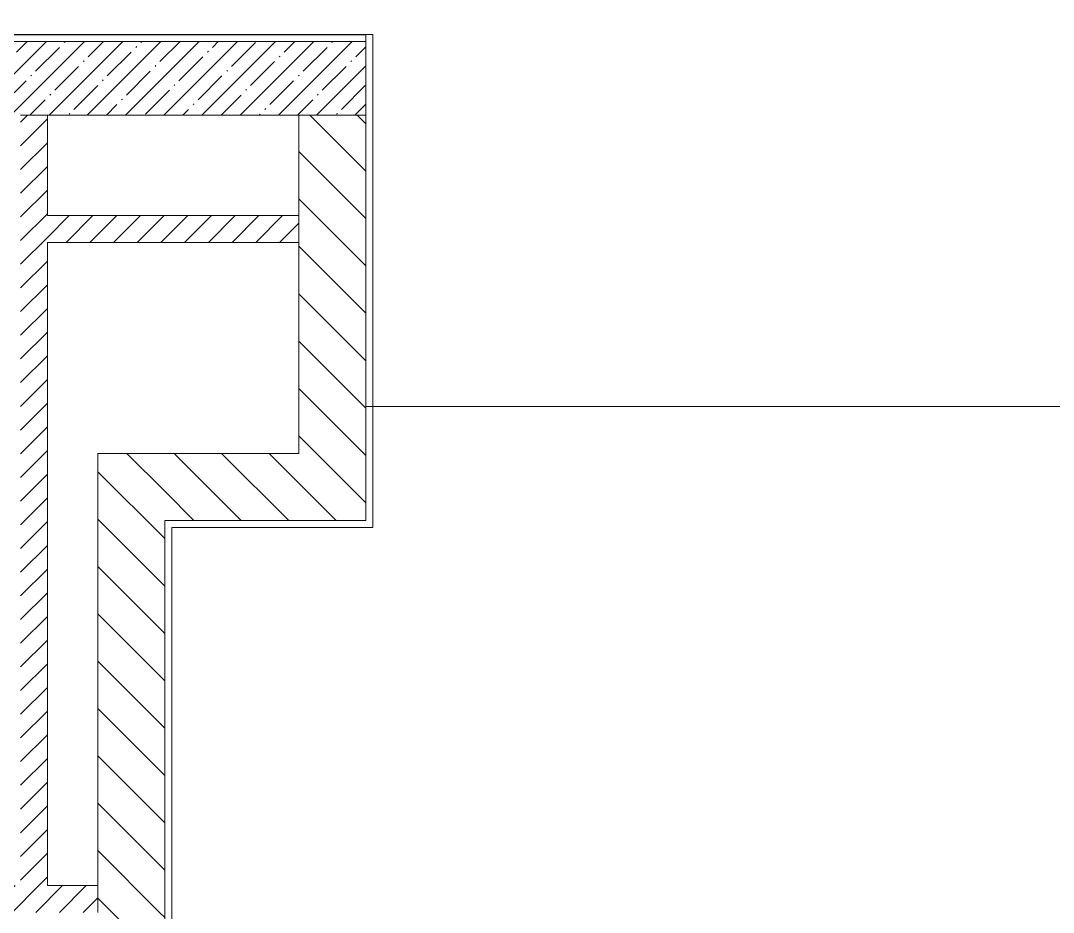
# Model space of a CAD drawing. Header units: millimetres. Extents: x -4029 to 232974, y -8553 to 104777.
# Drawn here: x 8680 to 11762, y 23150 to 25812 of the extents above; entities that cross this region are included whole.
import ezdxf

# ---------------------------------------------------------------- set-up
doc = ezdxf.new("R2010")
doc.units = ezdxf.units.MM
for name, color, linetype, lineweight in [('A-AREA-BNDY', 7, 'Continuous', 9), ('A-WALL-1', 7, 'Continuous', 13), ('I-WALL', 7, 'Continuous', 9)]:
    doc.layers.add(name, color=color, linetype=linetype, lineweight=lineweight)
doc.layers.add('A-FLOR-1', color=7, linetype='Continuous', lineweight=9, true_color=0xaaaaaa)
pattern_1 = [(45, (0, 0), (-35.35534, 35.35534), [])]
pattern_2 = [(135, (0, 0), (-70.71068, -70.71068), [])]

msp = doc.modelspace()

# ---------------------------------------------------------------- hatches: boundary and pattern name
at = {"layer": 'I-WALL'}
h = msp.add_hatch(dxfattribs=at)
h.set_pattern_fill('FP_1', color=256, style=0, pattern_type=2)
h.set_pattern_definition([(45, (0, 0), (-57.02463, 57.02463), []), (45, (57.025, 0), (-57.02463, 57.02463), [100.806, -20.161, 3.353, -16.808])])
h.paths.add_polyline_path([(6380, 25530), (9710, 25530), (9710, 25750), (4060, 25750), (4060, 25530), (6313.4391, 25530)])
h = msp.add_hatch(dxfattribs=at)
h.set_pattern_fill('FP_19', color=256, style=0, pattern_type=2)
h.set_pattern_definition(pattern_1)
h.paths.add_polyline_path([(8680, 23230), (8760, 23230), (8760, 25530), (8680, 25530), (8680, 23250)])
h = msp.add_hatch(dxfattribs=at)
h.set_pattern_fill('FP_18', color=256, style=0, pattern_type=2)
h.set_pattern_definition(pattern_2)
h.paths.add_polyline_path([(9710, 24520), (9710, 25530), (9510, 25530), (9510, 24520)])
h = msp.add_hatch(dxfattribs=at)
h.set_pattern_fill('FP_19', color=256, style=0, pattern_type=2)
h.set_pattern_definition(pattern_1)
h.paths.add_polyline_path([(8760, 25150), (9510, 25150), (9510, 25230), (8760, 25230)])
h = msp.add_hatch(dxfattribs=at)
h.set_pattern_fill('FP_18', color=256, style=0, pattern_type=2)
h.set_pattern_definition(pattern_2)
h.paths.add_polyline_path([(9110, 23150), (9110, 24520), (8910, 24520), (8910, 23150), (9003.993, 23150)])
h = msp.add_hatch(dxfattribs=at)
h.set_pattern_fill('FP_18', color=256, style=0, pattern_type=2)
h.set_pattern_definition(pattern_2)
h.paths.add_polyline_path([(9510, 24320), (9710, 24320), (9710, 24520), (9110, 24520), (9110, 24320)])
h = msp.add_hatch(dxfattribs=at)
h.set_pattern_fill('FP_19', color=256, style=0, pattern_type=2)
h.set_pattern_definition(pattern_1)
h.paths.add_polyline_path([(7055, 23150), (7055, 23230), (6380, 23230), (6380, 23150), (6780.0001, 23150)])
h.paths.add_polyline_path([(8890, 23150), (8910, 23150), (8910, 23230), (8005, 23230), (8005, 23150), (8760, 23150)])
h = msp.add_hatch(dxfattribs=at)
h.set_pattern_fill('FP_18', color=256, style=0, pattern_type=2)
h.set_pattern_definition(pattern_2)
h.paths.add_polyline_path([(8910, 20970), (9110, 20970), (9110, 23150), (8910, 23150), (8910, 20980.829)])

# ---------------------------------------------------------------- linework, layer by layer
at = {"layer": 'A-AREA-BNDY', "flags": 128}
msp.add_lwpolyline([(13460.2565, 27150), (9731, 27150), (9731, 26479), (9089, 26479), (9089, 27150), (4681, 27150), (4681, 26479), (4060, 26479), (4060, 25771), (9731, 25771), (9731, 24299), (9131, 24299), (9131, 22221), (9731, 22221), (9731, 20749.5), (9952.5856, 20632.6554)], dxfattribs=at)
at = {"layer": 'A-FLOR-1'}
for p, q in [((4061.1204, 25770), (9710, 25770)), ((9710, 25770), (9710, 25750)), ((9710, 24659.9999), (13690, 24659.9999))]:
    msp.add_line(p, q, dxfattribs=at)
at = {"layer": 'A-WALL-1'}
for p, q in [((8760, 25530), (8680, 25530)), ((9710, 25530), (9510, 25530)), ((9510, 25150), (9510, 25230)), ((8910, 23150), (8910, 23230))]:
    msp.add_line(p, q, dxfattribs=at)
at = {"layer": 'I-WALL'}
for p, q in [((9710, 25750), (4060, 25750)), ((9710, 24320), (9710, 25750)), ((8760, 25530), (9510, 25530)), ((8760, 25230), (8760, 25530)), ((9510, 25530), (9510, 25230)), ((9510, 25230), (8760, 25230)), ((8760, 23230), (8760, 25150)), ((8760, 25150), (9510, 25150)), ((9510, 25150), (9510, 24520)), ((8910, 24520), (8910, 23230)), ((9510, 24520), (8910, 24520)), ((9110, 22200), (9110, 24320)), ((9110, 24320), (9710, 24320)), ((8910, 23230), (8760, 23230))]:
    msp.add_line(p, q, dxfattribs=at)

doc.saveas('drawing.dxf')
